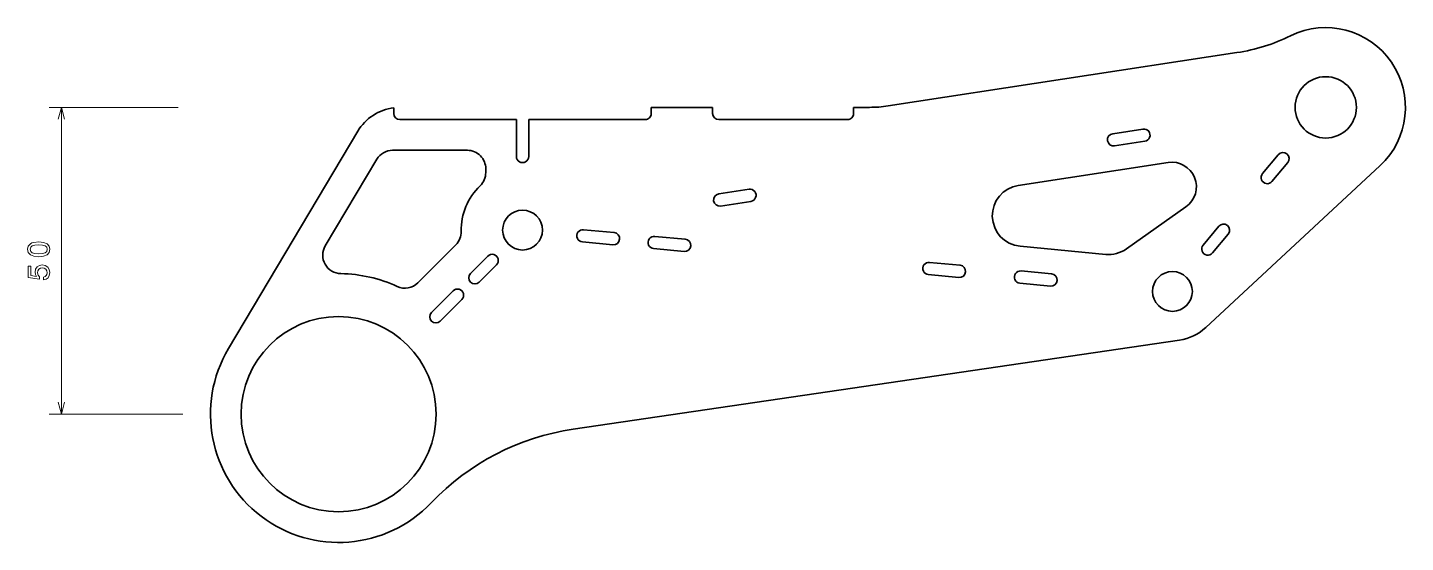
# Model space of a CAD drawing. Extents: x 6 to 231, y 90 to 174.
import ezdxf

# ---------------------------------------------------------------- set-up
doc = ezdxf.new("R2010")
doc.units = 0

msp = doc.modelspace()

# ---------------------------------------------------------------- linework, layer by layer
at = {"color": 7, "lineweight": 35}
for p, q in [((203.447968, 169.846741), (146.536804, 161.15802)), ((118.921127, 158.928925), (139.921127, 158.928925)), ((60.047836, 157.022568), (38.964661, 121.623566)), ((167.783295, 148.216354), (192.218491, 151.94693)), ((198.360565, 125.062714), (226.760223, 151.396332)), ((95.167046, 108.467285), (194.085083, 123.014053))]:
    msp.add_line(p, q, dxfattribs=at)
at = {"color": 7, "lineweight": 13}
for p, q in [((30.755295, 160.928925), (9.713722, 160.928925)), ((11.713722, 110.928925), (11.713722, 160.928925)), ((31.531761, 110.928925), (9.713722, 110.928925))]:
    msp.add_line(p, q, dxfattribs=at)
at = {"color": 7, "lineweight": 35, "ltscale": 0.023431}
msp.add_line((65.921127, 159.928925), (65.921127, 160.86618), dxfattribs=at)
at = {"color": 7, "lineweight": 35, "ltscale": 0.25}
msp.add_line((117.921127, 160.928925), (107.921127, 160.928925), dxfattribs=at)
at = {"color": 7, "lineweight": 35, "ltscale": 0.025}
for p, q in [((107.921127, 159.928925), (107.921127, 160.928925)), ((117.921127, 160.928925), (117.921127, 159.928925)), ((140.921127, 159.928925), (140.921127, 160.928925))]:
    msp.add_line(p, q, dxfattribs=at)
at = {"color": 7, "lineweight": 35, "ltscale": 0.06493}
msp.add_line((143.518341, 160.928925), (140.921127, 160.928925), dxfattribs=at)
at = {"color": 7, "lineweight": 35, "ltscale": 0.475}
for p, q in [((85.921127, 158.928925), (66.921127, 158.928925)), ((87.921127, 158.928925), (106.921127, 158.928925))]:
    msp.add_line(p, q, dxfattribs=at)
at = {"color": 7, "lineweight": 35, "ltscale": 0.15}
for p, q in [((85.921127, 152.928925), (85.921127, 158.928925)), ((87.921127, 158.928925), (87.921127, 152.928925))]:
    msp.add_line(p, q, dxfattribs=at)
at = {"color": 7, "lineweight": 35, "ltscale": 0.125}
for p, q in [((188.113831, 157.389786), (183.171112, 156.635162)), ((183.472961, 154.658081), (188.41568, 155.412689)), ((123.858383, 147.579788), (118.915649, 146.825165)), ((119.217499, 144.848083), (124.160225, 145.602692)), ((101.848167, 140.525146), (96.87027, 140.994766)), ((113.469261, 139.428818), (108.491364, 139.898438)), ((96.682426, 139.003601), (101.660324, 138.533997)), ((108.30352, 137.907272), (113.281418, 137.437668)), ((158.27034, 135.202301), (153.29245, 135.671921)), ((153.104599, 133.680756), (158.082489, 133.211151)), ((173.204041, 133.793472), (168.226135, 134.263077)), ((75.607422, 131.029434), (72.071884, 127.493896)), ((168.0383, 132.271927), (173.01619, 131.802307)), ((73.486099, 126.079681), (77.021637, 129.615219))]:
    msp.add_line(p, q, dxfattribs=at)
at = {"color": 7, "lineweight": 35, "ltscale": 0.304779}
msp.add_line((65.72995, 153.928925), (77.921127, 153.928925), dxfattribs=at)
at = {"color": 7, "lineweight": 35, "ltscale": 0.1}
for p, q in [((210.179626, 153.201172), (207.618896, 150.128296)), ((209.155334, 148.847931), (211.716064, 151.920807)), ((200.479416, 141.560913), (197.918686, 138.488037)), ((199.455124, 137.207672), (202.015854, 140.280548)), ((81.264275, 136.686279), (78.435844, 133.857849)), ((79.85006, 132.443649), (82.678482, 135.272064))]:
    msp.add_line(p, q, dxfattribs=at)
at = {"color": 7, "lineweight": 35, "ltscale": 0.410378}
msp.add_line((54.752773, 138.360809), (63.15247, 152.464035), dxfattribs=at)
at = {"color": 7, "lineweight": 35, "ltscale": 0.015479}
msp.add_line((80.921127, 150.928925), (80.921127, 150.309753), dxfattribs=at)
at = {"color": 7, "lineweight": 35, "ltscale": 0.29732}
msp.add_line((195.128128, 144.724304), (185.410431, 137.868271), dxfattribs=at)
at = {"color": 7, "lineweight": 35, "ltscale": 0.218989}
msp.add_line((76.045242, 138.538315), (69.851288, 132.34436), dxfattribs=at)
at = {"color": 7, "lineweight": 35, "ltscale": 0.351305}
msp.add_line((182.058395, 136.975906), (168.068298, 138.295731), dxfattribs=at)
at = {"color": 7, "lineweight": 13}
for points in [[(12.231354, 158.99707), (11.713722, 160.928925), (11.196083, 158.99707)], [(11.196083, 112.860779), (11.713722, 110.928925), (12.231354, 112.860779)]]:
    msp.add_lwpolyline(points, dxfattribs=at)
for points in [[(8.004066, 136.581512), (8.795853, 136.657166), (9.360695, 136.894196), (9.703636, 137.272446), (9.81459, 137.796936), (9.703636, 138.316391), (9.360695, 138.694626), (8.795853, 138.92662), (8.004066, 139.007309), (7.217323, 138.92662), (6.904648, 138.830795), (6.647438, 138.694626), (6.304497, 138.316391), (6.188507, 137.796936), (6.304497, 137.272446), (6.652481, 136.894196), (7.217323, 136.657166)], [(8.004066, 137.065674), (7.393837, 137.106018), (6.955078, 137.232101), (6.697868, 137.459045), (6.607094, 137.796936), (6.697868, 138.129791), (6.955078, 138.356735), (7.393837, 138.482819), (8.004066, 138.523163), (8.619339, 138.482819), (9.058105, 138.356735), (9.315308, 138.129791), (9.401039, 137.796936), (9.315308, 137.459045), (9.058105, 137.232101), (8.619339, 137.106018)], [(8.800896, 132.810196), (9.214439, 132.921143), (9.537209, 133.168259), (9.738937, 133.531372), (9.81459, 133.995346), (9.723808, 134.504715), (9.476692, 134.903137), (9.083321, 135.155289), (8.578995, 135.251114), (8.109978, 135.165375), (7.741821, 134.923309), (7.504791, 134.545059), (7.419052, 134.055878), (7.479576, 133.677628), (7.645996, 133.385117), (6.702919, 133.526337), (6.702919, 135.059479), (6.289368, 135.059479), (6.289368, 133.188431), (8.145279, 132.911057), (8.145279, 133.314514), (7.908249, 133.607025), (7.82251, 133.980225), (7.877991, 134.302994), (8.039368, 134.55011), (8.286491, 134.706451), (8.60421, 134.761917), (8.921936, 134.706451), (9.169052, 134.545059), (9.325394, 134.297943), (9.380867, 133.980225), (9.345566, 133.712936), (9.229576, 133.506165), (9.048019, 133.354858), (8.800896, 133.279205)]]:
    msp.add_lwpolyline(points, close=True, dxfattribs=at)
at = {"color": 7, "lineweight": 35}
for centre, radius in [((217.921127, 160.928925), 5), ((86.921127, 140.928925), 3.25), ((192.921127, 130.928925), 3.25), ((56.921127, 110.928925), 15.9)]:
    msp.add_circle(centre, radius, dxfattribs=at)
for centre, radius, start, end in [((217.921127, 160.928925), 13, 312.838264, 116.22392), ((198.920273, 199.503113), 30, 278.680417, 296.223921), ((66.921127, 152.928925), 8, 97.180758, 149.222531), ((66.921127, 159.928925), 1, 180.000005, 269.999997), ((106.921127, 159.928925), 1, 269.999997, 360), ((118.921127, 159.928925), 1, 180.000005, 269.999997), ((139.921127, 159.928925), 1, 269.999997, 0), ((143.518341, 180.928925), 20, 269.999997, 278.680417), ((188.264771, 156.40123), 1, 278.680417, 98.680422), ((183.322037, 155.646622), 1, 98.680422, 278.680417), ((65.72995, 150.928925), 3, 90.000003, 149.222531), ((77.921127, 150.928925), 3, 0, 90.000003), ((86.921127, 152.928925), 1, 179.999995, 360), ((210.947845, 152.560989), 1, 320.194429, 140.194428), ((192.822174, 147.992737), 4, 305.203786, 98.680422), ((77.921127, 150.309753), 3, 313.813062, 0), ((208.387115, 149.488113), 1, 140.194428, 320.194429), ((86.921127, 140.928925), 10, 133.813064, 181.186945), ((119.066574, 145.836624), 1, 98.680422, 278.680417), ((124.0093, 146.591248), 1, 278.680417, 98.680422), ((168.537903, 143.273636), 5, 98.680422, 264.610691), ((201.247635, 140.920731), 1, 320.194429, 140.194428), ((73.92392, 140.659637), 3, 314.999999, 1.186939), ((96.776352, 139.999191), 1, 84.61069, 264.610691), ((101.754242, 139.529572), 1, 264.610691, 84.61069), ((108.397446, 138.902863), 1, 84.61069, 264.610691), ((113.375343, 138.433243), 1, 264.610691, 84.61069), ((57.330254, 136.825699), 3, 149.222531, 269.094895), ((182.528015, 141.953812), 5, 264.610691, 305.203786), ((198.686905, 137.847855), 1, 140.194428, 320.194429), ((81.971375, 135.979172), 1, 314.999999, 135), ((153.198517, 134.676346), 1, 84.61069, 264.610691), ((158.176422, 134.206726), 1, 264.610691, 84.61069), ((56.921127, 110.928925), 22.9, 65.333888, 89.094893), ((79.142952, 133.150757), 1, 135, 314.999999), ((168.132217, 133.267502), 1, 84.61069, 264.610691), ((173.110107, 132.797882), 1, 264.610691, 84.61069), ((67.729965, 134.465683), 3, 245.333896, 314.999999), ((76.314529, 130.322327), 1, 314.999999, 135), ((72.778992, 126.786789), 1, 135, 314.999999), ((192.921127, 130.928925), 8, 278.365886, 312.838264), ((56.921127, 110.928925), 20.9, 149.222531, 316.350378), ((100.986801, 68.892914), 40, 98.365885, 136.350383)]:
    msp.add_arc(centre, radius, start, end, dxfattribs=at)

doc.saveas('drawing.dxf')
